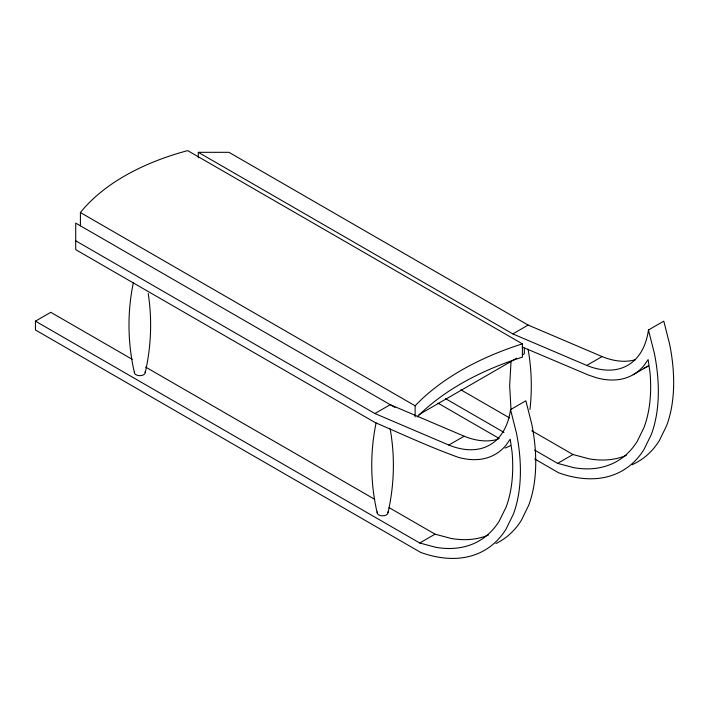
<?xml version="1.0" encoding="UTF-8"?>
<svg xmlns="http://www.w3.org/2000/svg" width="709" height="709" viewBox="0 0 709 709"><rect width="100%" height="100%" fill="white"/><g stroke="black" fill="none" stroke-linecap="round" stroke-linejoin="round"><path stroke-width="1.06" d="M511.012 361.953L509.656 385.723L511.012 409.501M529.969 409.501C532.22 389.427 531.653 369.034 528.072 349.147M133.354 282.696C127.168 312.252 127.611 343.138 134.391 372.553M145.23 372.553C151.185 346.692 152.231 319.732 148.234 293.499M376.107 422.901C369.921 452.439 370.364 483.308 377.144 512.704M387.983 512.704C394.293 485.248 395.135 456.516 390.136 428.777M495.901 543.537A173.297 100.049 60 0 0 521.345 520.344L528.692 505.322A173.297 100.049 60 0 0 531.768 424.106L525.856 400.78L510.533 409.625L516.436 432.96A173.297 100.049 60 0 1 513.369 514.167L506.013 529.198A173.297 100.049 60 0 1 420.721 552.435L35.45 329.995L35.45 321.15L50.773 312.306L132.228 359.33M75.712 240.803L374.901 413.533L390.225 404.688L464.138 436.203A103.638 59.831 60 0 0 498.338 439.084M198.316 157.85L198.316 152.32L512.829 333.904L528.152 325.059L602.065 356.574A103.638 59.831 60 0 0 635.229 359.764M418.957 414.641L516.657 358.231M522.409 354.917L524.323 353.809L524.323 348.279M374.901 413.533L448.806 445.048L464.138 436.203M512.829 333.904L586.733 365.419L602.065 356.574M586.733 365.419A103.638 59.831 60 0 0 648.46 329.995L663.792 321.15L669.695 344.477A173.297 100.049 60 0 1 666.62 425.692L659.273 440.714A173.297 100.049 60 0 1 631.887 464.785M633.164 374.715L648.487 365.871A114.486 66.097 60 0 1 643.976 368.077M35.45 321.15L419.71 543.005L435.042 534.152L451.119 538.459A162.432 93.783 60 0 0 488.466 535.011M534.639 450.091L557.637 463.367L572.969 454.522L589.055 458.829A162.432 93.783 60 0 0 626.393 455.373M198.316 152.32L228.963 152.32L528.152 325.059M557.637 463.367L573.723 467.674A162.432 93.783 60 0 0 637.161 441.477L644.056 427.394A162.432 93.783 60 0 0 650.002 372.464L648.132 359.569L643.958 365.552A114.486 66.097 60 0 1 596.278 377.72L588.036 374.893L522.17 346.967M419.71 543.005L435.796 547.304A162.432 93.783 60 0 0 499.233 521.106L506.129 507.024A162.432 93.783 60 0 0 512.075 452.094L510.205 439.208L506.031 445.19A114.486 66.097 60 0 1 458.351 457.349C429.982 447.131 402.561 434.404 374.901 422.431L75.712 249.648L75.712 223.105L394.984 407.436M417.211 416.91A270.918 156.414 0 0 1 522.409 357.132L522.409 343.856L187.699 150.618A219.17 126.539 0 0 0 80.418 212.549L80.418 225.825M460.85 389.79L509.718 418.009M531.759 430.735L572.969 454.522M445.527 398.644L503.975 432.384M437.896 403.084L499.233 438.499M534.692 458.971L558.648 472.797A173.297 100.049 60 0 0 643.949 449.559L651.296 434.537A173.297 100.049 60 0 0 654.363 353.321L648.46 329.995M80.418 212.549L415.128 405.796A270.918 156.414 0 0 1 522.409 343.856M145.646 367.076L374.671 499.296M389.037 507.6L435.042 534.152M415.128 405.796L415.128 416.857M145.044 371.746A5.415 3.128 0 0 1 139.806 375.681A5.415 3.128 0 0 1 134.577 371.746M510.56 445.5A114.486 66.097 60 0 1 505.109 448.079M387.796 511.898A5.415 3.128 0 0 1 382.559 515.833A5.415 3.128 0 0 1 377.33 511.898M510.533 409.625A103.638 59.831 60 0 1 448.806 445.048"/></g></svg>
